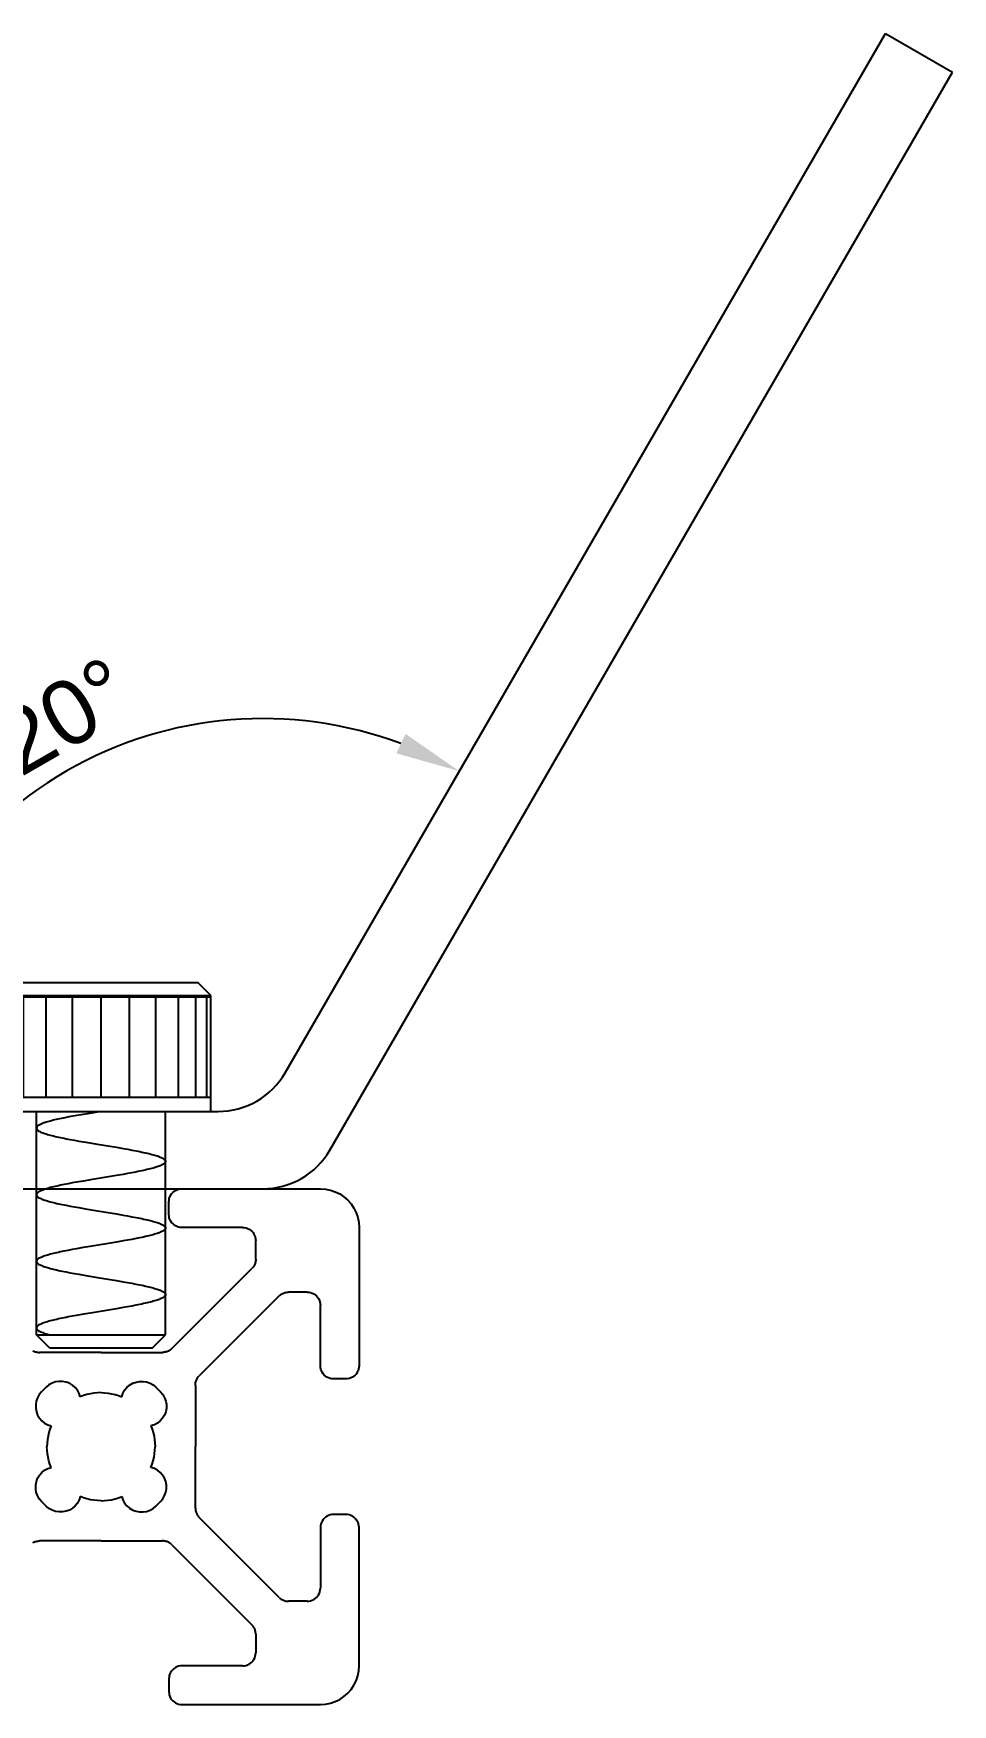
# Model space of a CAD drawing. Header units: millimetres. Extents: x 278 to 1158, y 380 to 680.
# Drawn here: x 929.8 to 965.4, y 573.2 to 638 of the extents above; entities that cross this region are included whole.
import ezdxf

# ---------------------------------------------------------------- set-up
doc = ezdxf.new("R2010")
doc.units = ezdxf.units.MM
doc.layers.add('outline', color=6, linetype='Continuous')
doc.layers.add('paliglinija', color=3, linetype='Continuous')
doc.styles.get("Standard").update_dxf_attribs({"font": 'Arial.ttf'})
doc.dimstyles.new('ISO-25', dxfattribs={"dimtxt": 2.5, "dimasz": 2.5, "dimexe": 1.25, "dimexo": 0.625, "dimtad": 1, "dimtxsty": 'Standard', "dimcen": 2.5, "dimadec": 0, "dimazin": 0, "dimtfac": 1, "dimtmove": 0, "dimatfit": 3, "dimfxl": 1, "dimarcsym": 0})

# ---------------------------------------------------------------- blocks, each defined once
blk = doc.blocks.new('m5_bolt')
for p, q in [((1149.36, 435.005), (1149.86, 435.505)), ((1157.36, 435.505), (1149.86, 435.505)), ((1157.86, 435.005), (1157.36, 435.505)), ((1157.86, 435.005), (1149.36, 435.005)), ((1149.36, 430.505), (1149.36, 435.005)), ((1157.86, 430.505), (1157.86, 435.005)), ((1157.86, 430.505), (1149.36, 430.505)), ((1151.11, 421.839), (1151.11, 430.505)), ((1156.11, 421.839), (1156.11, 430.505)), ((1151.61, 421.339), (1151.11, 421.839)), ((1156.11, 421.839), (1151.11, 421.839)), ((1155.61, 421.339), (1151.61, 421.339)), ((1155.61, 421.339), (1156.11, 421.839))]:
    blk.add_line(p, q)
at = {"color": 40}
for p, q in [((1157.86, 434.955), (1149.36, 434.955)), ((1149.505, 431.055), (1149.505, 434.955)), ((1149.93, 431.055), (1149.93, 434.955)), ((1150.605, 431.055), (1150.605, 434.955)), ((1151.485, 431.055), (1151.485, 434.955)), ((1152.51, 431.055), (1152.51, 434.955)), ((1153.61, 431.055), (1153.61, 434.955)), ((1154.71, 431.055), (1154.71, 434.955)), ((1155.735, 431.055), (1155.735, 434.955)), ((1156.615, 431.055), (1156.615, 434.955)), ((1157.291, 431.055), (1157.291, 434.955)), ((1157.715, 431.055), (1157.715, 434.955)), ((1157.86, 431.055), (1149.36, 431.055)), ((1153.61, 430.505), (1154.131, 430.419)), ((1154.131, 430.419), (1154.383, 430.376)), ((1154.383, 430.376), (1154.547, 430.347)), ((1154.547, 430.347), (1154.706, 430.319)), ((1154.706, 430.319), (1154.859, 430.29)), ((1152.41, 429.008), (1152.251, 428.977)), ((1152.575, 429.038), (1152.41, 429.008)), ((1152.746, 429.069), (1152.575, 429.038)), ((1153.012, 429.114), (1152.746, 429.069)), ((1154.467, 429.358), (1154.204, 429.312)), ((1154.637, 429.388), (1154.467, 429.358)), ((1154.802, 429.418), (1154.637, 429.388)), ((1154.961, 429.448), (1154.802, 429.418)), ((1152.416, 428.127), (1152.581, 428.097)), ((1152.581, 428.097), (1152.751, 428.066)), ((1152.751, 428.066), (1153.015, 428.021)), ((1153.015, 428.021), (1154.023, 427.854)), ((1154.023, 427.854), (1154.293, 427.808)), ((1154.293, 427.808), (1154.555, 427.763)), ((1154.555, 427.763), (1154.723, 427.732)), ((1152.413, 426.425), (1152.253, 426.395)), ((1152.579, 426.456), (1152.413, 426.425)), ((1152.75, 426.486), (1152.579, 426.456)), ((1153.016, 426.532), (1152.75, 426.486)), ((1154.472, 426.775), (1154.207, 426.73)), ((1154.642, 426.806), (1154.472, 426.775)), ((1154.808, 426.836), (1154.642, 426.806)), ((1154.966, 426.866), (1154.808, 426.836)), ((1152.413, 425.544), (1152.578, 425.514)), ((1152.578, 425.514), (1152.749, 425.484)), ((1152.749, 425.484), (1153.013, 425.438)), ((1153.013, 425.438), (1154.026, 425.27)), ((1154.026, 425.27), (1154.297, 425.225)), ((1154.297, 425.225), (1154.561, 425.179)), ((1154.561, 425.179), (1154.729, 425.148)), ((1152.414, 423.842), (1152.255, 423.812)), ((1152.58, 423.873), (1152.414, 423.842)), ((1152.75, 423.903), (1152.58, 423.873)), ((1153.014, 423.948), (1152.75, 423.903)), ((1153.744, 424.069), (1153.014, 423.948)), ((1154.201, 424.145), (1153.744, 424.069)), ((1154.467, 424.191), (1154.201, 424.145)), ((1154.639, 424.222), (1154.467, 424.191)), ((1154.806, 424.252), (1154.639, 424.222)), ((1154.966, 424.283), (1154.806, 424.252)), ((1152.413, 422.961), (1152.579, 422.931)), ((1152.579, 422.931), (1152.75, 422.9)), ((1152.75, 422.9), (1153.016, 422.854)), ((1153.016, 422.854), (1154.024, 422.687)), ((1154.024, 422.687), (1154.294, 422.642)), ((1154.294, 422.642), (1154.556, 422.596)), ((1154.556, 422.596), (1154.724, 422.566))]:
    blk.add_line(p, q, dxfattribs=at)
for points in [[(1154.859, 430.29), (1155.007, 430.262), (1155.078, 430.247), (1155.148, 430.233), (1155.215, 430.219), (1155.281, 430.204), (1155.345, 430.19), (1155.407, 430.176), (1155.467, 430.161), (1155.524, 430.147), (1155.58, 430.132), (1155.632, 430.118), (1155.683, 430.104), (1155.73, 430.089), (1155.775, 430.075), (1155.818, 430.06), (1155.857, 430.046), (1155.894, 430.032), (1155.928, 430.017), (1155.96, 430.003), (1155.988, 429.989), (1156.013, 429.974), (1156.036, 429.96), (1156.056, 429.946), (1156.072, 429.931), (1156.086, 429.917), (1156.097, 429.903), (1156.104, 429.888), (1156.109, 429.874), (1156.11, 429.86)], [(1156.11, 429.86), (1156.109, 429.844), (1156.103, 429.829), (1156.095, 429.814), (1156.083, 429.799), (1156.068, 429.784), (1156.049, 429.768), (1156.027, 429.753), (1156.002, 429.738), (1155.973, 429.723), (1155.942, 429.708), (1155.906, 429.692), (1155.868, 429.677), (1155.827, 429.662), (1155.782, 429.647), (1155.735, 429.631), (1155.685, 429.616), (1155.631, 429.601), (1155.575, 429.586), (1155.517, 429.57), (1155.455, 429.555), (1155.391, 429.54), (1155.325, 429.525), (1155.257, 429.509), (1155.186, 429.494), (1155.113, 429.479), (1155.038, 429.464), (1154.961, 429.448)], [(1154.204, 429.312), (1153.748, 429.236), (1153.012, 429.114)], [(1152.251, 428.977), (1152.175, 428.962), (1152.1, 428.947), (1152.028, 428.932), (1151.958, 428.917), (1151.89, 428.902), (1151.824, 428.886), (1151.761, 428.871), (1151.7, 428.856), (1151.642, 428.841), (1151.586, 428.826), (1151.533, 428.811), (1151.484, 428.795), (1151.437, 428.78), (1151.392, 428.765), (1151.351, 428.75), (1151.313, 428.735), (1151.279, 428.72), (1151.247, 428.704), (1151.218, 428.689), (1151.193, 428.674), (1151.171, 428.659), (1151.153, 428.644), (1151.137, 428.629), (1151.126, 428.613), (1151.117, 428.598), (1151.112, 428.583), (1151.11, 428.568)], [(1151.11, 428.568), (1151.112, 428.553), (1151.117, 428.538), (1151.125, 428.523), (1151.137, 428.508), (1151.152, 428.492), (1151.171, 428.477), (1151.193, 428.462), (1151.219, 428.447), (1151.247, 428.431), (1151.279, 428.416), (1151.315, 428.401), (1151.353, 428.385), (1151.394, 428.37), (1151.439, 428.355), (1151.486, 428.339), (1151.537, 428.324), (1151.59, 428.309), (1151.646, 428.294), (1151.705, 428.278), (1151.767, 428.263), (1151.83, 428.248), (1151.896, 428.233), (1151.965, 428.217), (1152.035, 428.202), (1152.108, 428.187), (1152.182, 428.172), (1152.259, 428.157), (1152.416, 428.127)], [(1154.723, 427.732), (1154.885, 427.702), (1154.963, 427.687), (1155.04, 427.672), (1155.115, 427.657), (1155.187, 427.641), (1155.258, 427.626), (1155.327, 427.611), (1155.393, 427.596), (1155.456, 427.581), (1155.517, 427.565), (1155.576, 427.55), (1155.632, 427.535), (1155.685, 427.52), (1155.735, 427.505), (1155.782, 427.489), (1155.826, 427.474), (1155.867, 427.459), (1155.905, 427.444), (1155.94, 427.429), (1155.972, 427.414), (1156.001, 427.398), (1156.026, 427.383), (1156.049, 427.368), (1156.067, 427.353), (1156.083, 427.337), (1156.095, 427.322), (1156.103, 427.307), (1156.109, 427.292), (1156.11, 427.276)], [(1156.11, 427.276), (1156.109, 427.261), (1156.103, 427.246), (1156.095, 427.231), (1156.083, 427.216), (1156.068, 427.2), (1156.049, 427.185), (1156.027, 427.17), (1156.002, 427.155), (1155.974, 427.14), (1155.942, 427.125), (1155.907, 427.11), (1155.869, 427.094), (1155.828, 427.079), (1155.784, 427.064), (1155.736, 427.049), (1155.686, 427.033), (1155.633, 427.018), (1155.578, 427.003), (1155.519, 426.988), (1155.458, 426.973), (1155.395, 426.957), (1155.329, 426.942), (1155.26, 426.927), (1155.19, 426.912), (1155.117, 426.897), (1155.043, 426.881), (1154.966, 426.866)], [(1152.253, 426.395), (1152.176, 426.379), (1152.102, 426.364), (1152.029, 426.349), (1151.959, 426.334), (1151.89, 426.319), (1151.825, 426.304), (1151.762, 426.288), (1151.701, 426.273), (1151.643, 426.258), (1151.588, 426.243), (1151.536, 426.228), (1151.486, 426.213), (1151.439, 426.198), (1151.395, 426.183), (1151.353, 426.168), (1151.315, 426.152), (1151.28, 426.137), (1151.248, 426.122), (1151.219, 426.107), (1151.194, 426.091), (1151.172, 426.076), (1151.153, 426.061), (1151.138, 426.046), (1151.126, 426.03), (1151.117, 426.015), (1151.112, 426), (1151.11, 425.985)], [(1154.207, 426.73), (1153.751, 426.654), (1153.016, 426.532)], [(1151.11, 425.985), (1151.112, 425.97), (1151.117, 425.954), (1151.126, 425.939), (1151.138, 425.924), (1151.153, 425.909), (1151.172, 425.893), (1151.194, 425.878), (1151.219, 425.863), (1151.248, 425.848), (1151.279, 425.833), (1151.314, 425.818), (1151.352, 425.802), (1151.393, 425.787), (1151.438, 425.772), (1151.485, 425.757), (1151.535, 425.742), (1151.588, 425.726), (1151.643, 425.711), (1151.701, 425.696), (1151.762, 425.681), (1151.826, 425.666), (1151.892, 425.651), (1151.96, 425.635), (1152.03, 425.62), (1152.103, 425.605), (1152.178, 425.59), (1152.254, 425.575), (1152.413, 425.544)], [(1154.729, 425.148), (1154.892, 425.118), (1154.97, 425.103), (1155.046, 425.087), (1155.121, 425.072), (1155.193, 425.057), (1155.263, 425.042), (1155.331, 425.027), (1155.396, 425.012), (1155.459, 424.997), (1155.52, 424.982), (1155.578, 424.967), (1155.633, 424.951), (1155.686, 424.936), (1155.736, 424.921), (1155.783, 424.906), (1155.827, 424.891), (1155.868, 424.875), (1155.907, 424.86), (1155.942, 424.845), (1155.973, 424.83), (1156.002, 424.815), (1156.027, 424.799), (1156.049, 424.784), (1156.068, 424.769), (1156.083, 424.754), (1156.095, 424.739), (1156.103, 424.724), (1156.109, 424.708), (1156.11, 424.693)], [(1156.11, 424.693), (1156.109, 424.678), (1156.103, 424.663), (1156.095, 424.648), (1156.083, 424.633), (1156.068, 424.617), (1156.049, 424.602), (1156.027, 424.587), (1156.002, 424.572), (1155.973, 424.557), (1155.942, 424.541), (1155.907, 424.526), (1155.869, 424.511), (1155.828, 424.496), (1155.783, 424.481), (1155.736, 424.465), (1155.687, 424.45), (1155.634, 424.435), (1155.579, 424.42), (1155.521, 424.405), (1155.46, 424.39), (1155.397, 424.375), (1155.331, 424.359), (1155.262, 424.344), (1155.192, 424.329), (1155.119, 424.314), (1155.043, 424.298), (1154.966, 424.283)], [(1152.255, 423.812), (1152.179, 423.797), (1152.104, 423.782), (1152.031, 423.766), (1151.961, 423.751), (1151.892, 423.736), (1151.826, 423.721), (1151.763, 423.706), (1151.702, 423.69), (1151.644, 423.675), (1151.588, 423.66), (1151.535, 423.645), (1151.485, 423.63), (1151.438, 423.614), (1151.394, 423.599), (1151.352, 423.584), (1151.314, 423.569), (1151.279, 423.554), (1151.248, 423.538), (1151.219, 423.523), (1151.194, 423.508), (1151.172, 423.493), (1151.153, 423.478), (1151.138, 423.463), (1151.126, 423.447), (1151.117, 423.432), (1151.112, 423.417), (1151.11, 423.402)], [(1151.11, 423.402), (1151.112, 423.386), (1151.117, 423.371), (1151.126, 423.356), (1151.137, 423.341), (1151.153, 423.326), (1151.171, 423.311), (1151.193, 423.295), (1151.218, 423.28), (1151.247, 423.265), (1151.279, 423.25), (1151.314, 423.235), (1151.352, 423.219), (1151.393, 423.204), (1151.438, 423.189), (1151.485, 423.174), (1151.535, 423.158), (1151.588, 423.143), (1151.644, 423.128), (1151.703, 423.113), (1151.764, 423.097), (1151.827, 423.082), (1151.893, 423.067), (1151.961, 423.052), (1152.032, 423.037), (1152.104, 423.022), (1152.178, 423.007), (1152.255, 422.991), (1152.413, 422.961)], [(1154.724, 422.566), (1154.886, 422.536), (1154.964, 422.521), (1155.041, 422.505), (1155.116, 422.49), (1155.188, 422.475), (1155.259, 422.46), (1155.328, 422.444), (1155.394, 422.429), (1155.458, 422.414), (1155.519, 422.399), (1155.578, 422.383), (1155.633, 422.368), (1155.687, 422.353), (1155.737, 422.338), (1155.784, 422.322), (1155.828, 422.307), (1155.87, 422.292), (1155.908, 422.277), (1155.943, 422.261), (1155.974, 422.246), (1156.003, 422.231), (1156.028, 422.216), (1156.05, 422.201), (1156.068, 422.185), (1156.084, 422.17), (1156.095, 422.155), (1156.104, 422.14), (1156.109, 422.125), (1156.11, 422.11)], [(1156.11, 422.11), (1156.109, 422.095), (1156.104, 422.08), (1156.095, 422.065), (1156.083, 422.049), (1156.068, 422.034), (1156.049, 422.019), (1156.027, 422.004), (1156.002, 421.989), (1155.973, 421.973), (1155.941, 421.958), (1155.906, 421.943), (1155.868, 421.928), (1155.827, 421.912), (1155.782, 421.897), (1155.735, 421.882), (1155.685, 421.867), (1155.631, 421.851), (1155.588, 421.839)]]:
    blk.add_lwpolyline(points, dxfattribs=at)
blk = doc.blocks.new('*D18')
at = {"layer": 'Defpoints', "color": 0, "transparency": 16777216}
for p in [(962.777, 638.039), (935.998, 611.24), (939.509, 597.738), (887.839, 596.238), (936.911, 596.238)]:
    blk.add_point(p, dxfattribs=at)
at = {"layer": 'paliglinija', "color": 0, "lineweight": -2, "transparency": 16777216}
blk.add_arc((938.643, 596.238), 15.234, 69.41326, 170.58674, dxfattribs=at)
at = {"layer": 'paliglinija', "color": 0, "transparency": 16777216}
for points in [[(944.178, 610.876), (943.822, 610.122), (946.26, 609.431)], [(924.03, 598.695), (923.199, 598.764), (923.409, 596.238)]]:
    blk.add_solid(points, dxfattribs=at)
at = {"layer": 'paliglinija', "color": 0, "transparency": 16777216, "insert": (930.074, 611.08), "char_height": 2.5, "attachment_point": 5, "rotation": 30}
blk.add_mtext('120°', dxfattribs=at)
blk = doc.blocks.new('*D19')
at = {"layer": 'Defpoints', "color": 0, "transparency": 16777216}
for p in [(861.973, 638.039), (898.319, 606.484), (885.241, 597.738), (887.839, 596.238), (936.911, 596.238)]:
    blk.add_point(p, dxfattribs=at)
at = {"layer": 'paliglinija', "color": 0, "lineweight": -2, "transparency": 16777216}
blk.add_arc((886.107, 596.238), 15.941, 8.99487, 111.00513, dxfattribs=at)
at = {"layer": 'paliglinija', "color": 0, "transparency": 16777216}
for points in [[(880.572, 610.743), (880.214, 611.496), (878.137, 610.043)], [(902.267, 598.763), (901.437, 598.697), (902.048, 596.238)]]:
    blk.add_solid(points, dxfattribs=at)
at = {"layer": 'paliglinija', "color": 0, "transparency": 16777216, "insert": (895.03, 611.692), "char_height": 2.5, "attachment_point": 5, "rotation": 330}
blk.add_mtext('120°', dxfattribs=at)
blk = doc.blocks.new('20x60')
for p, q in [((967.074, 684.947), (967.14, 684.951)), ((967.14, 684.951), (972.502, 684.951)), ((972.502, 684.951), (972.698, 684.938)), ((966.632, 684.443), (966.637, 684.51)), ((966.632, 683.959), (966.632, 684.443)), ((966.637, 684.51), (966.649, 684.575)), ((966.649, 684.575), (966.671, 684.638)), ((966.671, 684.638), (966.7, 684.697)), ((966.7, 684.697), (966.737, 684.752)), ((966.737, 684.752), (966.781, 684.802)), ((966.781, 684.802), (966.831, 684.846)), ((966.831, 684.846), (966.886, 684.883)), ((966.886, 684.883), (966.946, 684.913)), ((966.946, 684.913), (967.009, 684.934)), ((967.009, 684.934), (967.074, 684.947)), ((972.698, 684.938), (972.89, 684.9)), ((972.89, 684.9), (973.076, 684.837)), ((973.076, 684.837), (973.252, 684.75)), ((973.252, 684.75), (973.415, 684.641)), ((973.415, 684.641), (973.563, 684.512)), ((973.563, 684.512), (973.692, 684.364)), ((973.692, 684.364), (973.801, 684.201)), ((966.637, 683.893), (966.632, 683.959)), ((966.649, 683.828), (966.637, 683.893)), ((966.671, 683.765), (966.649, 683.828)), ((966.7, 683.705), (966.671, 683.765)), ((966.737, 683.65), (966.7, 683.705)), ((973.801, 684.201), (973.888, 684.025)), ((973.888, 684.025), (973.951, 683.839)), ((973.951, 683.839), (973.989, 683.647)), ((966.781, 683.6), (966.737, 683.65)), ((966.831, 683.556), (966.781, 683.6)), ((966.886, 683.519), (966.831, 683.556)), ((966.946, 683.49), (966.886, 683.519)), ((967.009, 683.469), (966.946, 683.49)), ((967.074, 683.456), (967.009, 683.469)), ((967.14, 683.451), (967.074, 683.456)), ((969.489, 683.451), (967.14, 683.451)), ((969.489, 683.451), (969.555, 683.447)), ((969.555, 683.447), (969.621, 683.434)), ((969.621, 683.434), (969.684, 683.413)), ((969.684, 683.413), (969.743, 683.383)), ((969.743, 683.383), (969.798, 683.346)), ((969.798, 683.346), (969.848, 683.302)), ((969.848, 683.302), (969.892, 683.252)), ((969.892, 683.252), (969.929, 683.197)), ((969.929, 683.197), (969.959, 683.138)), ((969.959, 683.138), (969.98, 683.075)), ((969.98, 683.075), (969.993, 683.01)), ((969.993, 683.01), (969.997, 682.943)), ((973.989, 683.647), (974.002, 683.451)), ((974.002, 683.451), (974.002, 678.089)), ((969.997, 682.217), (969.997, 682.943)), ((966.745, 678.755), (969.848, 681.858)), ((969.871, 681.882), (969.848, 681.858)), ((969.892, 681.908), (969.871, 681.882)), ((969.912, 681.935), (969.892, 681.908)), ((969.929, 681.963), (969.912, 681.935)), ((969.945, 681.993), (969.929, 681.963)), ((969.959, 682.023), (969.945, 681.993)), ((969.97, 682.054), (969.959, 682.023)), ((969.98, 682.086), (969.97, 682.054)), ((969.987, 682.118), (969.98, 682.086)), ((969.993, 682.151), (969.987, 682.118)), ((969.996, 682.184), (969.993, 682.151)), ((969.997, 682.217), (969.996, 682.184)), ((970.909, 680.797), (967.806, 677.694)), ((970.909, 680.797), (970.933, 680.82)), ((970.933, 680.82), (970.959, 680.841)), ((970.959, 680.841), (970.986, 680.861)), ((970.986, 680.861), (971.014, 680.878)), ((971.014, 680.878), (971.044, 680.894)), ((971.044, 680.894), (971.074, 680.908)), ((971.074, 680.908), (971.105, 680.919)), ((971.105, 680.919), (971.137, 680.929)), ((971.137, 680.929), (971.169, 680.936)), ((971.169, 680.936), (971.202, 680.942)), ((971.202, 680.942), (971.235, 680.945)), ((971.235, 680.945), (971.268, 680.946)), ((971.994, 680.946), (971.268, 680.946)), ((971.994, 680.946), (972.06, 680.942)), ((972.06, 680.942), (972.126, 680.929)), ((972.126, 680.929), (972.189, 680.908)), ((972.189, 680.908), (972.248, 680.878)), ((972.248, 680.878), (972.303, 680.841)), ((972.303, 680.841), (972.353, 680.797)), ((972.353, 680.797), (972.397, 680.747)), ((972.397, 680.747), (972.434, 680.692)), ((972.434, 680.692), (972.464, 680.633)), ((972.464, 680.633), (972.485, 680.57)), ((972.485, 680.57), (972.498, 680.505)), ((972.498, 680.505), (972.502, 680.438)), ((972.502, 678.089), (972.502, 680.438)), ((961.364, 678.674), (961.394, 678.659)), ((961.394, 678.659), (961.424, 678.645)), ((961.424, 678.645), (961.455, 678.633)), ((961.455, 678.633), (961.487, 678.624)), ((961.487, 678.624), (961.519, 678.616)), ((961.519, 678.616), (961.552, 678.611)), ((961.552, 678.611), (961.585, 678.607)), ((961.585, 678.607), (961.618, 678.606)), ((964.002, 678.606), (961.618, 678.606)), ((964.002, 678.606), (966.386, 678.606)), ((966.419, 678.607), (966.386, 678.606)), ((966.452, 678.611), (966.419, 678.607)), ((966.485, 678.616), (966.452, 678.611)), ((966.518, 678.624), (966.485, 678.616)), ((966.549, 678.633), (966.518, 678.624)), ((966.58, 678.645), (966.549, 678.633)), ((966.611, 678.659), (966.58, 678.645)), ((966.64, 678.674), (966.611, 678.659)), ((966.668, 678.692), (966.64, 678.674)), ((966.695, 678.711), (966.668, 678.692)), ((966.721, 678.732), (966.695, 678.711)), ((966.745, 678.755), (966.721, 678.732)), ((972.507, 678.023), (972.502, 678.089)), ((972.519, 677.958), (972.507, 678.023)), ((972.541, 677.895), (972.519, 677.958)), ((972.57, 677.835), (972.541, 677.895)), ((972.607, 677.78), (972.57, 677.835)), ((973.934, 677.835), (973.897, 677.78)), ((973.964, 677.895), (973.934, 677.835)), ((973.985, 677.958), (973.964, 677.895)), ((973.998, 678.023), (973.985, 677.958)), ((974.002, 678.089), (973.998, 678.023)), ((961.877, 677.256), (961.698, 677.076)), ((961.984, 677.345), (961.877, 677.256)), ((962.104, 677.414), (961.984, 677.345)), ((962.234, 677.461), (962.104, 677.414)), ((962.371, 677.484), (962.234, 677.461)), ((962.509, 677.483), (962.371, 677.484)), ((962.646, 677.457), (962.509, 677.483)), ((962.775, 677.408), (962.646, 677.457)), ((962.894, 677.337), (962.775, 677.408)), ((962.999, 677.247), (962.894, 677.337)), ((963.087, 677.139), (962.999, 677.247)), ((964.918, 677.139), (965.005, 677.247)), ((965.005, 677.247), (965.11, 677.337)), ((965.11, 677.337), (965.229, 677.408)), ((965.229, 677.408), (965.359, 677.457)), ((965.359, 677.457), (965.495, 677.483)), ((965.495, 677.483), (965.633, 677.484)), ((965.633, 677.484), (965.77, 677.461)), ((965.77, 677.461), (965.901, 677.414)), ((965.901, 677.414), (966.021, 677.345)), ((966.021, 677.345), (966.127, 677.256)), ((966.127, 677.256), (966.307, 677.076)), ((967.657, 677.335), (967.658, 677.368)), ((967.657, 677.335), (967.657, 674.951)), ((967.658, 677.368), (967.662, 677.401)), ((967.662, 677.401), (967.667, 677.434)), ((967.667, 677.434), (967.674, 677.467)), ((967.674, 677.467), (967.684, 677.498)), ((967.684, 677.498), (967.696, 677.53)), ((967.696, 677.53), (967.71, 677.56)), ((967.71, 677.56), (967.725, 677.589)), ((967.725, 677.589), (967.743, 677.617)), ((967.743, 677.617), (967.762, 677.644)), ((967.762, 677.644), (967.783, 677.67)), ((967.783, 677.67), (967.806, 677.694)), ((972.651, 677.73), (972.607, 677.78)), ((972.701, 677.686), (972.651, 677.73)), ((972.756, 677.649), (972.701, 677.686)), ((972.816, 677.62), (972.756, 677.649)), ((972.879, 677.599), (972.816, 677.62)), ((972.944, 677.586), (972.879, 677.599)), ((973.01, 677.581), (972.944, 677.586)), ((973.494, 677.581), (973.01, 677.581)), ((973.56, 677.586), (973.494, 677.581)), ((973.626, 677.599), (973.56, 677.586)), ((973.689, 677.62), (973.626, 677.599)), ((973.748, 677.649), (973.689, 677.62)), ((973.803, 677.686), (973.748, 677.649)), ((973.853, 677.73), (973.803, 677.686)), ((973.897, 677.78), (973.853, 677.73)), ((961.493, 676.719), (961.47, 676.583)), ((961.47, 676.583), (961.471, 676.444)), ((961.54, 676.85), (961.493, 676.719)), ((961.609, 676.97), (961.54, 676.85)), ((961.698, 677.076), (961.609, 676.97)), ((963.154, 677.018), (963.087, 677.139)), ((963.198, 676.886), (963.154, 677.018)), ((963.327, 676.935), (963.198, 676.886)), ((963.458, 676.975), (963.327, 676.935)), ((963.592, 677.006), (963.458, 676.975)), ((963.728, 677.029), (963.592, 677.006)), ((963.865, 677.042), (963.728, 677.029)), ((964.002, 677.047), (963.865, 677.042)), ((964.002, 677.047), (964.14, 677.042)), ((964.14, 677.042), (964.276, 677.029)), ((964.276, 677.029), (964.412, 677.006)), ((964.412, 677.006), (964.546, 676.975)), ((964.546, 676.975), (964.678, 676.935)), ((964.678, 676.935), (964.806, 676.886)), ((964.806, 676.886), (964.851, 677.018)), ((964.851, 677.018), (964.918, 677.139)), ((966.307, 677.076), (966.396, 676.97)), ((966.396, 676.97), (966.465, 676.85)), ((966.465, 676.85), (966.511, 676.719)), ((966.511, 676.719), (966.535, 676.583)), ((966.535, 676.583), (966.534, 676.444)), ((961.471, 676.444), (961.496, 676.308)), ((961.496, 676.308), (961.545, 676.178)), ((961.545, 676.178), (961.616, 676.059)), ((961.616, 676.059), (961.707, 675.954)), ((961.707, 675.954), (961.815, 675.867)), ((966.298, 675.954), (966.19, 675.867)), ((966.388, 676.059), (966.298, 675.954)), ((966.459, 676.178), (966.388, 676.059)), ((966.508, 676.308), (966.459, 676.178)), ((966.534, 676.444), (966.508, 676.308)), ((961.815, 675.867), (961.936, 675.8)), ((961.947, 675.361), (961.925, 675.225)), ((961.936, 675.8), (962.067, 675.755)), ((961.978, 675.495), (961.947, 675.361)), ((962.018, 675.627), (961.978, 675.495)), ((962.067, 675.755), (962.018, 675.627)), ((966.069, 675.8), (965.937, 675.755)), ((965.937, 675.755), (965.986, 675.627)), ((965.986, 675.627), (966.026, 675.495)), ((966.026, 675.495), (966.057, 675.361)), ((966.057, 675.361), (966.08, 675.225)), ((966.19, 675.867), (966.069, 675.8)), ((961.911, 675.089), (961.907, 674.951)), ((961.911, 674.814), (961.907, 674.951)), ((961.925, 675.225), (961.911, 675.089)), ((961.925, 674.677), (961.911, 674.814)), ((961.947, 674.541), (961.925, 674.677)), ((966.057, 674.541), (966.08, 674.677)), ((966.08, 675.225), (966.093, 675.089)), ((966.08, 674.677), (966.093, 674.814)), ((966.093, 675.089), (966.098, 674.951)), ((966.093, 674.814), (966.098, 674.951)), ((967.657, 672.567), (967.657, 674.951)), ((961.616, 673.843), (961.707, 673.948)), ((961.707, 673.948), (961.815, 674.036)), ((961.815, 674.036), (961.936, 674.103)), ((961.936, 674.103), (962.067, 674.147)), ((961.978, 674.407), (961.947, 674.541)), ((962.018, 674.276), (961.978, 674.407)), ((962.067, 674.147), (962.018, 674.276)), ((965.937, 674.147), (965.986, 674.276)), ((966.069, 674.103), (965.937, 674.147)), ((965.986, 674.276), (966.026, 674.407)), ((966.026, 674.407), (966.057, 674.541)), ((966.19, 674.036), (966.069, 674.103)), ((966.298, 673.948), (966.19, 674.036)), ((966.388, 673.843), (966.298, 673.948)), ((961.47, 673.32), (961.471, 673.458)), ((961.493, 673.183), (961.47, 673.32)), ((961.471, 673.458), (961.496, 673.595)), ((961.496, 673.595), (961.545, 673.724)), ((961.545, 673.724), (961.616, 673.843)), ((966.459, 673.724), (966.388, 673.843)), ((966.508, 673.595), (966.459, 673.724)), ((966.534, 673.458), (966.508, 673.595)), ((966.511, 673.183), (966.535, 673.32)), ((966.535, 673.32), (966.534, 673.458)), ((961.54, 673.053), (961.493, 673.183)), ((961.609, 672.933), (961.54, 673.053)), ((961.698, 672.826), (961.609, 672.933)), ((961.877, 672.647), (961.698, 672.826)), ((961.984, 672.558), (961.877, 672.647)), ((962.999, 672.656), (962.894, 672.565)), ((963.087, 672.764), (962.999, 672.656)), ((963.154, 672.885), (963.087, 672.764)), ((963.198, 673.016), (963.154, 672.885)), ((963.327, 672.968), (963.198, 673.016)), ((963.458, 672.927), (963.327, 672.968)), ((963.592, 672.896), (963.458, 672.927)), ((963.728, 672.874), (963.592, 672.896)), ((963.865, 672.86), (963.728, 672.874)), ((964.002, 672.856), (963.865, 672.86)), ((964.002, 672.856), (964.14, 672.86)), ((964.14, 672.86), (964.276, 672.874)), ((964.276, 672.874), (964.412, 672.896)), ((964.412, 672.896), (964.546, 672.927)), ((964.546, 672.927), (964.678, 672.968)), ((964.678, 672.968), (964.806, 673.016)), ((964.806, 673.016), (964.851, 672.885)), ((964.851, 672.885), (964.918, 672.764)), ((964.918, 672.764), (965.005, 672.656)), ((965.005, 672.656), (965.11, 672.565)), ((966.021, 672.558), (966.127, 672.647)), ((966.127, 672.647), (966.307, 672.826)), ((966.307, 672.826), (966.396, 672.933)), ((966.396, 672.933), (966.465, 673.053)), ((966.465, 673.053), (966.511, 673.183)), ((962.104, 672.489), (961.984, 672.558)), ((962.234, 672.442), (962.104, 672.489)), ((962.371, 672.419), (962.234, 672.442)), ((962.509, 672.42), (962.371, 672.419)), ((962.646, 672.445), (962.509, 672.42)), ((962.775, 672.494), (962.646, 672.445)), ((962.894, 672.565), (962.775, 672.494)), ((965.11, 672.565), (965.229, 672.494)), ((965.229, 672.494), (965.359, 672.445)), ((965.359, 672.445), (965.495, 672.42)), ((965.495, 672.42), (965.633, 672.419)), ((965.633, 672.419), (965.77, 672.442)), ((965.77, 672.442), (965.901, 672.489)), ((965.901, 672.489), (966.021, 672.558)), ((967.657, 672.567), (967.658, 672.534)), ((967.658, 672.534), (967.662, 672.501)), ((967.662, 672.501), (967.667, 672.468)), ((967.667, 672.468), (967.674, 672.436)), ((967.674, 672.436), (967.684, 672.404)), ((967.684, 672.404), (967.696, 672.373)), ((967.696, 672.373), (967.71, 672.343)), ((967.71, 672.343), (967.725, 672.313)), ((967.725, 672.313), (967.743, 672.285)), ((967.743, 672.285), (967.762, 672.258)), ((967.762, 672.258), (967.783, 672.232)), ((967.783, 672.232), (967.806, 672.208)), ((970.909, 669.105), (967.806, 672.208)), ((972.541, 672.008), (972.519, 671.945)), ((972.57, 672.067), (972.541, 672.008)), ((972.607, 672.122), (972.57, 672.067)), ((972.651, 672.172), (972.607, 672.122)), ((972.701, 672.216), (972.651, 672.172)), ((972.756, 672.253), (972.701, 672.216)), ((972.816, 672.283), (972.756, 672.253)), ((972.879, 672.304), (972.816, 672.283)), ((972.944, 672.317), (972.879, 672.304)), ((973.01, 672.321), (972.944, 672.317)), ((973.494, 672.321), (973.01, 672.321)), ((973.56, 672.317), (973.494, 672.321)), ((973.626, 672.304), (973.56, 672.317)), ((973.689, 672.283), (973.626, 672.304)), ((973.748, 672.253), (973.689, 672.283)), ((973.803, 672.216), (973.748, 672.253)), ((973.853, 672.172), (973.803, 672.216)), ((973.897, 672.122), (973.853, 672.172)), ((973.934, 672.067), (973.897, 672.122)), ((973.964, 672.008), (973.934, 672.067)), ((973.985, 671.945), (973.964, 672.008)), ((972.507, 671.88), (972.502, 671.813)), ((972.502, 671.813), (972.502, 669.464)), ((972.519, 671.945), (972.507, 671.88)), ((973.998, 671.88), (973.985, 671.945)), ((974.002, 671.813), (973.998, 671.88)), ((974.002, 666.451), (974.002, 671.813)), ((961.364, 671.228), (961.394, 671.244)), ((961.394, 671.244), (961.424, 671.258)), ((961.424, 671.258), (961.455, 671.269)), ((961.455, 671.269), (961.487, 671.279)), ((961.487, 671.279), (961.519, 671.286)), ((961.519, 671.286), (961.552, 671.292)), ((961.552, 671.292), (961.585, 671.295)), ((961.585, 671.295), (961.618, 671.296)), ((964.002, 671.296), (961.618, 671.296)), ((964.002, 671.296), (966.386, 671.296)), ((966.419, 671.295), (966.386, 671.296)), ((966.452, 671.292), (966.419, 671.295)), ((966.485, 671.286), (966.452, 671.292)), ((966.518, 671.279), (966.485, 671.286)), ((966.549, 671.269), (966.518, 671.279)), ((966.58, 671.258), (966.549, 671.269)), ((966.611, 671.244), (966.58, 671.258)), ((966.64, 671.228), (966.611, 671.244)), ((966.668, 671.211), (966.64, 671.228)), ((966.695, 671.191), (966.668, 671.211)), ((966.721, 671.17), (966.695, 671.191)), ((966.745, 671.147), (966.721, 671.17)), ((966.745, 671.147), (969.848, 668.044)), ((972.485, 669.333), (972.498, 669.398)), ((972.498, 669.398), (972.502, 669.464)), ((970.909, 669.105), (970.933, 669.082)), ((970.933, 669.082), (970.959, 669.061)), ((970.959, 669.061), (970.986, 669.042)), ((970.986, 669.042), (971.014, 669.024)), ((971.014, 669.024), (971.044, 669.009)), ((971.044, 669.009), (971.074, 668.995)), ((971.074, 668.995), (971.105, 668.983)), ((971.105, 668.983), (971.137, 668.974)), ((971.137, 668.974), (971.169, 668.966)), ((971.169, 668.966), (971.202, 668.961)), ((971.202, 668.961), (971.235, 668.957)), ((971.235, 668.957), (971.268, 668.956)), ((971.994, 668.956), (971.268, 668.956)), ((971.994, 668.956), (972.06, 668.961)), ((972.06, 668.961), (972.126, 668.974)), ((972.126, 668.974), (972.189, 668.995)), ((972.189, 668.995), (972.248, 669.024)), ((972.248, 669.024), (972.303, 669.061)), ((972.303, 669.061), (972.353, 669.105)), ((972.353, 669.105), (972.397, 669.155)), ((972.397, 669.155), (972.434, 669.21)), ((972.434, 669.21), (972.464, 669.27)), ((972.464, 669.27), (972.485, 669.333)), ((969.871, 668.02), (969.848, 668.044)), ((969.892, 667.994), (969.871, 668.02)), ((969.912, 667.967), (969.892, 667.994)), ((969.929, 667.939), (969.912, 667.967)), ((969.945, 667.91), (969.929, 667.939)), ((969.959, 667.88), (969.945, 667.91)), ((969.97, 667.848), (969.959, 667.88)), ((969.98, 667.817), (969.97, 667.848)), ((969.987, 667.784), (969.98, 667.817)), ((969.993, 667.751), (969.987, 667.784)), ((969.996, 667.718), (969.993, 667.751)), ((969.997, 667.685), (969.996, 667.718)), ((969.997, 667.685), (969.997, 666.959)), ((969.959, 666.765), (969.98, 666.828)), ((969.98, 666.828), (969.993, 666.893)), ((969.993, 666.893), (969.997, 666.959)), ((966.7, 666.197), (966.671, 666.138)), ((966.737, 666.252), (966.7, 666.197)), ((966.781, 666.302), (966.737, 666.252)), ((966.831, 666.346), (966.781, 666.302)), ((966.886, 666.383), (966.831, 666.346)), ((966.946, 666.413), (966.886, 666.383)), ((967.009, 666.434), (966.946, 666.413)), ((967.074, 666.447), (967.009, 666.434)), ((967.14, 666.451), (967.074, 666.447)), ((969.489, 666.451), (967.14, 666.451)), ((969.489, 666.451), (969.555, 666.456)), ((969.555, 666.456), (969.621, 666.469)), ((969.621, 666.469), (969.684, 666.49)), ((969.684, 666.49), (969.743, 666.519)), ((969.743, 666.519), (969.798, 666.556)), ((969.798, 666.556), (969.848, 666.6)), ((969.848, 666.6), (969.892, 666.65)), ((969.892, 666.65), (969.929, 666.705)), ((969.929, 666.705), (969.959, 666.765)), ((973.951, 666.063), (973.989, 666.255)), ((973.989, 666.255), (974.002, 666.451)), ((966.637, 666.01), (966.632, 665.943)), ((966.632, 665.943), (966.632, 665.459)), ((966.649, 666.075), (966.637, 666.01)), ((966.671, 666.138), (966.649, 666.075)), ((973.563, 665.391), (973.692, 665.538)), ((973.692, 665.538), (973.801, 665.701)), ((973.801, 665.701), (973.888, 665.877)), ((973.888, 665.877), (973.951, 666.063)), ((966.632, 665.459), (966.637, 665.393)), ((966.637, 665.393), (966.649, 665.328)), ((966.649, 665.328), (966.671, 665.265)), ((966.671, 665.265), (966.7, 665.205)), ((966.7, 665.205), (966.737, 665.15)), ((966.737, 665.15), (966.781, 665.1)), ((966.781, 665.1), (966.831, 665.056)), ((966.831, 665.056), (966.886, 665.019)), ((966.886, 665.019), (966.946, 664.99)), ((966.946, 664.99), (967.009, 664.969)), ((967.009, 664.969), (967.074, 664.956)), ((967.074, 664.956), (967.14, 664.951)), ((967.14, 664.951), (972.502, 664.951)), ((972.502, 664.951), (972.698, 664.964)), ((972.698, 664.964), (972.89, 665.002)), ((972.89, 665.002), (973.076, 665.065)), ((973.076, 665.065), (973.252, 665.152)), ((973.252, 665.152), (973.415, 665.261)), ((973.415, 665.261), (973.563, 665.391))]:
    blk.add_line(p, q)

msp = doc.modelspace()

# ---------------------------------------------------------------- linework, layer by layer
at = {"layer": 'outline'}
for p, q in [((939.509, 597.738), (962.777, 638.039)), ((962.777, 638.039), (965.375, 636.539)), ((941.241, 594.738), (965.375, 636.539)), ((887.839, 596.238), (936.911, 596.238)), ((886.107, 593.238), (938.643, 593.238))]:
    msp.add_line(p, q, dxfattribs=at)
for centre in [(936.911, 599.238), (938.643, 596.238)]:
    msp.add_arc(centre, 3, 270, 330, dxfattribs=at)

# ---------------------------------------------------------------- block references
at = {"layer": 'paliglinija', "xscale": -1}
msp.add_blockref('m5_bolt', (2085.985, 165.732), dxfattribs=at)
at = {"layer": 'paliglinija'}
msp.add_blockref('20x60', (-31.627, -91.713), dxfattribs=at)

# ---------------------------------------------------------------- dimensions: what is measured, and where the dimension line sits
for base, line1, line2, picture, middle in [((898.319, 606.484), ((885.241, 597.738), (861.973, 638.039)), ((887.839, 596.238), (936.911, 596.238)), '*D19', (895.03, 611.692)), ((935.998, 611.24), ((887.839, 596.238), (936.911, 596.238)), ((939.509, 597.738), (962.777, 638.039)), '*D18', (930.074, 611.08))]:
    dim = msp.add_angular_dim_2l(base=base, line1=line1, line2=line2, dimstyle='ISO-25', dxfattribs=at)
    dim.commit()
    dim.dimension.update_dxf_attribs({"geometry": picture, "text_midpoint": middle})

doc.saveas('drawing.dxf')
